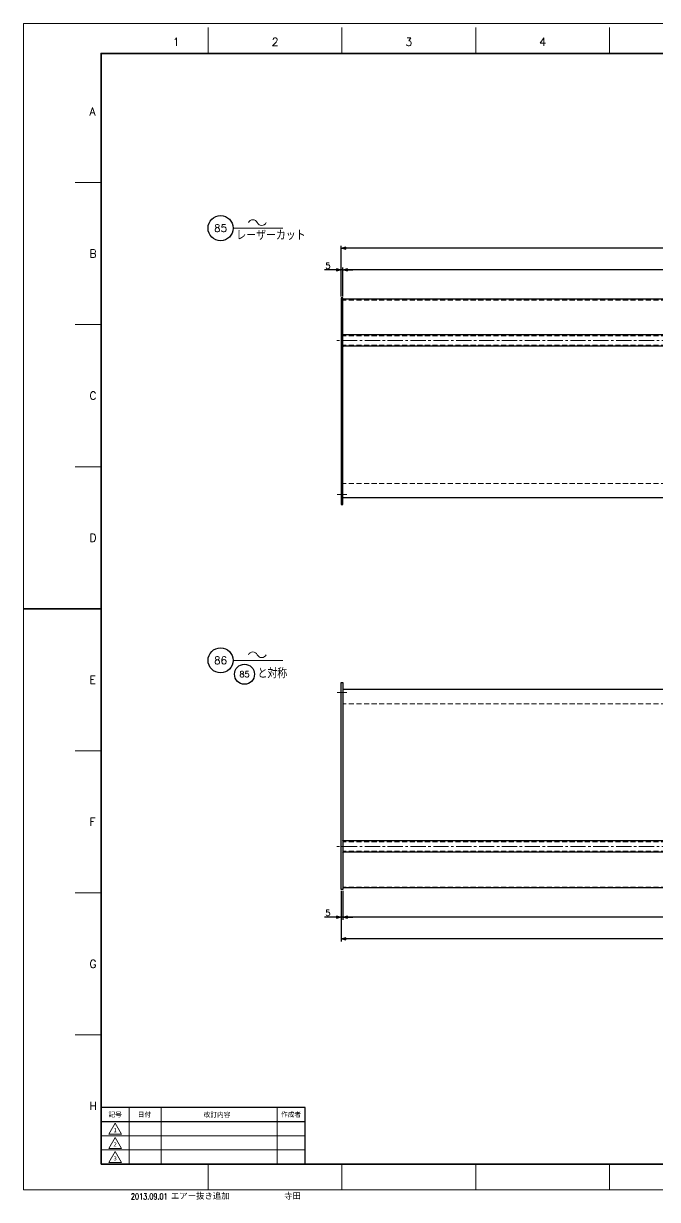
# Model space of a CAD drawing. Header units: millimetres. Extents: x 0 to 4969, y -29 to 3498.
# Drawn here: x 0 to 1903, y -29 to 3498 of the extents above; entities that cross this region are included whole.
import ezdxf
from ezdxf import colors
from ezdxf.entities.mleader import LeaderData, LeaderLine
from ezdxf.enums import TextEntityAlignment as Align
from ezdxf.math import Vec2, Vec3

# ---------------------------------------------------------------- set-up
doc = ezdxf.new("R2010")
doc.units = ezdxf.units.MM
doc.header["$LTSCALE"] = 2.4
doc.header["$PDMODE"] = 99
doc.header["$PDSIZE"] = 1
doc.linetypes.add('CENTER2', pattern=[28.575, 19.05, -3.175, 3.175, -3.175])
doc.linetypes.add('HIDDEN', pattern=[9.525, 6.35, -3.175])
for name, color, linetype, lineweight in [('04_HIDDEN', 2, 'HIDDEN', 13), ('05_CENTER', 4, 'CENTER2', 13), ('08_DIM', 3, 'Continuous', 13), ('90_FRAME', 5, 'Continuous', 35)]:
    doc.layers.add(name, color=color, linetype=linetype, lineweight=lineweight)
doc.layers.add('91_BLANK', color=5, linetype='Continuous', lineweight=0, plot=False)
doc.styles.add('KSS_TXT', font='txt.shx', dxfattribs={"bigfont": 'extfont2.shx'})
doc.styles.add('MS_G', font='MS Gothic.ttf')
doc.styles.get("Standard").update_dxf_attribs({"font": 'txt.shx', "bigfont": 'extfont2.shx'})
doc.styles.add('表題用', font='MS PGothic.ttf')
doc.dimstyles.new('KSS_DIM', dxfattribs={"dimscale": 6, "dimtxt": 3, "dimasz": 2.5, "dimexe": 1.25, "dimexo": 0.625, "dimtad": 1, "dimdsep": 46, "dimtxsty": 'KSS_TXT', "dimblk": 'OPEN30', "dimcen": 0, "dimazin": 2, "dimtfac": 0.75, "dimtmove": 0, "dimatfit": 3, "dimldrblk": 'OPEN30', "dimfxl": 1.25, "dimtolj": 1, "dimarcsym": 0})

# ---------------------------------------------------------------- blocks, each defined once
blk = doc.blocks.new('AM_BALLOON1')
at = {"transparency": 16777216}
blk.add_circle((0, 0), 5, dxfattribs=at)
blk.add_attdef('B_NUMBER', text='', height=3, dxfattribs=at).set_placement((0, 0), align=Align.MIDDLE_CENTER)
blk = doc.blocks.new('_OPEN')
at = {"color": 0, "linetype": 'ByBlock'}
for p, q in [((-1, 0.17), (0, 0)), ((0, 0), (-1, -0.17)), ((0, 0), (-1, 0))]:
    blk.add_line(p, q, dxfattribs=at)
blk = doc.blocks.new('p1ba05')
for centre, start, end in [((-2.95, 0.29), 24.2276, 155.5758), ((0, 1.62), 204.2276, 335.5758)]:
    blk.add_arc(centre, 1.62, start, end)
blk = doc.blocks.new('_Open30')
at = {"color": 0, "linetype": 'ByBlock', "lineweight": -2}
for p, q in [((-1, 0.27), (0, 0)), ((0, 0), (-1, -0.27)), ((0, 0), (-1, 0))]:
    blk.add_line(p, q, dxfattribs=at)
blk = doc.blocks.new('*D171')
at = {"layer": '08_DIM', "color": 0, "lineweight": -2, "transparency": 16777216}
for p, q in [((958.3, 2679.1), (958.3, 2766.1)), ((3308.3, 2758.6), (973.3, 2758.6)), ((3323.3, 2679.1), (3323.3, 2766.1))]:
    blk.add_line(p, q, dxfattribs=at)
at = {"layer": 'Defpoints', "color": 0, "transparency": 16777216}
for p in [(958.3, 2758.6), (958.3, 2675.4), (3323.3, 2675.4)]:
    blk.add_point(p, dxfattribs=at)
at = {"layer": '08_DIM', "color": 0, "lineweight": -2, "transparency": 16777216, "xscale": 15, "yscale": 15, "zscale": 15, "rotation": 180}
blk.add_blockref('_Open30', (958.3, 2758.6), dxfattribs=at)
at = {"layer": '08_DIM', "color": 0, "lineweight": -2, "transparency": 16777216, "xscale": 15, "yscale": 15, "zscale": 15}
blk.add_blockref('_Open30', (3323.3, 2758.6), dxfattribs=at)
at = {"layer": '08_DIM', "color": 0, "transparency": 16777216, "insert": (2140.8, 2771.3), "char_height": 18, "attachment_point": 5, "style": 'KSS_TXT'}
blk.add_mtext('\\A1;(2365)', dxfattribs=at)
blk = doc.blocks.new('*D172')
at = {"layer": '08_DIM', "color": 0, "lineweight": -2, "transparency": 16777216}
for p, q in [((953.3, 2679.1), (953.3, 2831.3)), ((3313.3, 2823.8), (968.3, 2823.8)), ((3328.3, 2679.1), (3328.3, 2831.3))]:
    blk.add_line(p, q, dxfattribs=at)
at = {"layer": 'Defpoints', "color": 0, "transparency": 16777216}
for p in [(953.3, 2823.8), (953.3, 2675.4), (3328.3, 2675.4)]:
    blk.add_point(p, dxfattribs=at)
at = {"layer": '08_DIM', "color": 0, "lineweight": -2, "transparency": 16777216, "xscale": 15, "yscale": 15, "zscale": 15, "rotation": 180}
blk.add_blockref('_Open30', (953.3, 2823.8), dxfattribs=at)
at = {"layer": '08_DIM', "color": 0, "lineweight": -2, "transparency": 16777216, "xscale": 15, "yscale": 15, "zscale": 15}
blk.add_blockref('_Open30', (3328.3, 2823.8), dxfattribs=at)
at = {"layer": '08_DIM', "color": 0, "transparency": 16777216, "insert": (2140.8, 2841.5), "char_height": 18, "attachment_point": 5, "style": 'KSS_TXT'}
blk.add_mtext('2375{\\H12.000000;\\S-1^ -2;}', dxfattribs=at)
blk = doc.blocks.new('*D173')
at = {"layer": '08_DIM', "color": 0, "lineweight": -2, "transparency": 16777216}
for p, q in [((938.3, 2758.6), (903.8, 2758.6)), ((953.3, 2679.1), (953.3, 2766.1)), ((958.3, 2758.6), (953.3, 2758.6)), ((958.3, 2679.1), (958.3, 2766.1)), ((973.3, 2758.6), (988.3, 2758.6))]:
    blk.add_line(p, q, dxfattribs=at)
at = {"layer": 'Defpoints', "color": 0, "transparency": 16777216}
for p in [(953.3, 2758.6), (953.3, 2675.4), (958.3, 2675.4)]:
    blk.add_point(p, dxfattribs=at)
at = {"layer": '08_DIM', "color": 0, "lineweight": -2, "transparency": 16777216, "xscale": 15, "yscale": 15, "zscale": 15}
blk.add_blockref('_Open30', (953.3, 2758.6), dxfattribs=at)
at = {"layer": '08_DIM', "color": 0, "lineweight": -2, "transparency": 16777216, "xscale": 15, "yscale": 15, "zscale": 15, "rotation": 180}
blk.add_blockref('_Open30', (958.3, 2758.6), dxfattribs=at)
at = {"layer": '08_DIM', "color": 0, "transparency": 16777216, "insert": (913.6, 2771.3), "char_height": 18, "attachment_point": 5, "style": 'KSS_TXT'}
blk.add_mtext('\\A1;5', dxfattribs=at)
blk = doc.blocks.new('*D200')
at = {"layer": '08_DIM', "color": 0, "lineweight": -2, "transparency": 16777216}
for p, q in [((958.3, 897), (958.3, 810.1)), ((3323.3, 897), (3323.3, 810.1)), ((3308.3, 817.6), (973.3, 817.6))]:
    blk.add_line(p, q, dxfattribs=at)
at = {"layer": 'Defpoints', "color": 0, "transparency": 16777216}
for p in [(958.3, 900.8), (3323.3, 900.8), (958.3, 817.6)]:
    blk.add_point(p, dxfattribs=at)
at = {"layer": '08_DIM', "color": 0, "lineweight": -2, "transparency": 16777216, "xscale": 15, "yscale": 15, "zscale": 15, "rotation": 180}
blk.add_blockref('_Open30', (958.3, 817.6), dxfattribs=at)
at = {"layer": '08_DIM', "color": 0, "lineweight": -2, "transparency": 16777216, "xscale": 15, "yscale": 15, "zscale": 15}
blk.add_blockref('_Open30', (3323.3, 817.6), dxfattribs=at)
at = {"layer": '08_DIM', "color": 0, "transparency": 16777216, "insert": (2140.8, 830.4), "char_height": 18, "attachment_point": 5, "style": 'KSS_TXT'}
blk.add_mtext('\\A1;(2365)', dxfattribs=at)
blk = doc.blocks.new('*D201')
at = {"layer": '08_DIM', "color": 0, "lineweight": -2, "transparency": 16777216}
for p, q in [((953.3, 897), (953.3, 744.9)), ((3328.3, 897), (3328.3, 744.9)), ((3313.3, 752.4), (968.3, 752.4))]:
    blk.add_line(p, q, dxfattribs=at)
at = {"layer": 'Defpoints', "color": 0, "transparency": 16777216}
for p in [(953.3, 900.8), (3328.3, 900.8), (953.3, 752.4)]:
    blk.add_point(p, dxfattribs=at)
at = {"layer": '08_DIM', "color": 0, "lineweight": -2, "transparency": 16777216, "xscale": 15, "yscale": 15, "zscale": 15, "rotation": 180}
blk.add_blockref('_Open30', (953.3, 752.4), dxfattribs=at)
at = {"layer": '08_DIM', "color": 0, "lineweight": -2, "transparency": 16777216, "xscale": 15, "yscale": 15, "zscale": 15}
blk.add_blockref('_Open30', (3328.3, 752.4), dxfattribs=at)
at = {"layer": '08_DIM', "color": 0, "transparency": 16777216, "insert": (2140.8, 770.2), "char_height": 18, "attachment_point": 5, "style": 'KSS_TXT'}
blk.add_mtext('2375{\\H12.000000;\\S-1^ -2;}', dxfattribs=at)
blk = doc.blocks.new('*D202')
at = {"layer": '08_DIM', "color": 0, "lineweight": -2, "transparency": 16777216}
for p, q in [((953.3, 897), (953.3, 810.1)), ((958.3, 897), (958.3, 810.1)), ((938.3, 817.6), (903.8, 817.6)), ((958.3, 817.6), (953.3, 817.6)), ((973.3, 817.6), (988.3, 817.6))]:
    blk.add_line(p, q, dxfattribs=at)
at = {"layer": 'Defpoints', "color": 0, "transparency": 16777216}
for p in [(953.3, 900.8), (958.3, 900.8), (953.3, 817.6)]:
    blk.add_point(p, dxfattribs=at)
at = {"layer": '08_DIM', "color": 0, "lineweight": -2, "transparency": 16777216, "xscale": 15, "yscale": 15, "zscale": 15}
blk.add_blockref('_Open30', (953.3, 817.6), dxfattribs=at)
at = {"layer": '08_DIM', "color": 0, "lineweight": -2, "transparency": 16777216, "xscale": 15, "yscale": 15, "zscale": 15, "rotation": 180}
blk.add_blockref('_Open30', (958.3, 817.6), dxfattribs=at)
at = {"layer": '08_DIM', "color": 0, "transparency": 16777216, "insert": (913.6, 830.4), "char_height": 18, "attachment_point": 5, "style": 'KSS_TXT'}
blk.add_mtext('\\A1;5', dxfattribs=at)

msp = doc.modelspace()

# ---------------------------------------------------------------- linework, layer by layer
at = {"color": 0}
for p, q in [((3323.305, 2670.639), (958.305, 2670.639)), ((3323.305, 2563.706), (958.305, 2563.706)), ((3323.305, 2529.706), (958.305, 2529.706)), ((3323.305, 2075.261), (958.305, 2075.261)), ((3323.305, 1500.924), (958.305, 1500.924)), ((3323.305, 1046.479), (958.305, 1046.479)), ((3323.305, 1012.479), (958.305, 1012.479)), ((3323.305, 905.545), (958.305, 905.545))]:
    msp.add_line(p, q, dxfattribs=at)
for points in [[(953.305, 2675.395), (953.305, 2055.193), (958.305, 2055.193), (958.305, 2675.395)], [(953.305, 900.789), (953.305, 1520.991), (958.305, 1520.991), (958.305, 900.789)]]:
    msp.add_lwpolyline(points, close=True, dxfattribs=at)
at = {"color": 3}
for points in [[(958.305, 2563.706), (958.305, 2565.206), (958.305, 2565.206), (959.805, 2563.706)], [(958.305, 2529.706), (958.305, 2528.206), (958.305, 2528.206), (959.805, 2529.706)], [(958.305, 1046.479), (958.305, 1047.979), (958.305, 1047.979), (959.805, 1046.479)], [(958.305, 1012.479), (958.305, 1010.979), (958.305, 1010.979), (959.805, 1012.479)]]:
    msp.add_lwpolyline(points, close=True, dxfattribs=at)
at = {"layer": '04_HIDDEN'}
for p, q in [((3323.305, 2669.661), (958.305, 2669.661)), ((3323.305, 2668.198), (958.305, 2668.198)), ((3323.305, 2560.906), (958.305, 2560.906)), ((3323.305, 2532.506), (958.305, 2532.506)), ((3323.305, 2118.292), (958.305, 2118.292)), ((3323.305, 2076.24), (958.305, 2076.24)), ((3323.305, 1499.944), (958.305, 1499.944)), ((3323.305, 1457.893), (958.305, 1457.893)), ((3323.305, 1043.679), (958.305, 1043.679)), ((3323.305, 1015.279), (958.305, 1015.279)), ((3323.305, 907.986), (958.305, 907.986)), ((3323.305, 906.523), (958.305, 906.523))]:
    msp.add_line(p, q, dxfattribs=at)
at = {"layer": '05_CENTER'}
for p, q in [((3333.243, 2546.706), (937.528, 2546.706)), ((941.273, 2085.148), (970.257, 2085.148)), ((941.273, 1491.036), (970.257, 1491.036)), ((3333.243, 1029.479), (937.528, 1029.479))]:
    msp.add_line(p, q, dxfattribs=at)
at = {"layer": '08_DIM'}
for p, q in [((629.049, 2883.783), (778.462, 2883.783)), ((629.049, 1587.734), (778.462, 1587.734))]:
    msp.add_line(p, q, dxfattribs=at)
at = {"layer": '90_FRAME', "color": 4, "lineweight": 13}
for p, q in [((554.252, 3407.747), (554.252, 3485.519)), ((955.853, 3407.747), (955.853, 3485.519)), ((1357.453, 3407.747), (1357.453, 3485.519)), ((1759.054, 3407.747), (1759.054, 3485.519)), ((233.075, 3020.535), (155.304, 3020.535)), ((233.075, 2594.552), (155.304, 2594.552)), ((233.075, 2168.569), (155.304, 2168.569)), ((233.075, 1316.602), (155.304, 1316.602)), ((233.075, 890.619), (155.304, 890.619)), ((233.075, 464.636), (155.304, 464.636)), ((554.252, 0), (554.252, 77.424)), ((955.853, 0), (955.853, 77.424)), ((1357.453, 0), (1357.453, 77.424)), ((1759.054, 0), (1759.054, 77.424))]:
    msp.add_line(p, q, dxfattribs=at)
at = {"layer": '90_FRAME'}
msp.add_line((0, 1742.586), (233.075, 1742.586), dxfattribs=at)
at = {"layer": '90_FRAME', "color": 0, "lineweight": 13}
for p, q in [((317.075, 77.424), (317.075, 247.138)), ((413.075, 77.424), (413.075, 247.138)), ((761.075, 77.424), (761.075, 247.138)), ((233.075, 162.281), (845.075, 162.281)), ((233.075, 119.852), (845.075, 119.852))]:
    msp.add_line(p, q, dxfattribs=at)
at = {"layer": '90_FRAME', "color": 0, "lineweight": 25}
msp.add_line((233.075, 204.71), (845.075, 204.71), dxfattribs=at)
at = {"layer": '90_FRAME'}
msp.add_lwpolyline([(233.075, 77.424), (4891.434, 77.424), (4891.434, 3407.747), (233.075, 3407.747)], close=True, dxfattribs=at)
at = {"layer": '90_FRAME', "color": 0, "lineweight": 25}
msp.add_lwpolyline([(233.075, 77.424), (845.075, 77.424), (845.075, 247.138), (233.075, 247.138)], close=True, dxfattribs=at)
at = {"layer": '90_FRAME', "color": 0, "lineweight": 13}
for points in [[(255.983, 166.787), (275.075, 199.857), (294.168, 166.787), (255.983, 166.787)], [(255.983, 124.359), (275.075, 157.429), (294.168, 124.359), (255.983, 124.359)], [(255.983, 81.93), (275.075, 115), (294.168, 81.93), (255.983, 81.93)]]:
    msp.add_lwpolyline(points, dxfattribs=at)
at = {"layer": '91_BLANK'}
msp.add_lwpolyline([(0, 0), (4969.205, 0), (4969.205, 3497.519), (0, 3497.519)], close=True, dxfattribs=at)

# ---------------------------------------------------------------- block references
at = {"layer": '08_DIM', "xscale": 9, "yscale": 9, "zscale": 9}
for p in [(714.944, 2891.988), (714.944, 1595.939)]:
    msp.add_blockref('p1ba05', p, dxfattribs=at)

# ---------------------------------------------------------------- texts
at = {"layer": '08_DIM'}
for s, p in [('レーザーカット', (638.824, 2848.307)), ('と対称', (702.486, 1534.593))]:
    msp.add_text(s, height=27, dxfattribs=at).set_placement(p)
at = {"layer": '90_FRAME', "color": 0, "lineweight": 13, "style": 'KSS_TXT'}
for s, p in [('1', (458.26, 3423.237)), ('2', (755.053, 3423.237)), ('3', (1156.653, 3423.237)), ('4', (1558.253, 3423.237))]:
    msp.add_text(s, height=24, dxfattribs=at).set_placement(p, align=Align.BOTTOM_CENTER)
for s, p in [('A', (197.744, 3233.527)), ('B', (197.744, 2807.544)), ('C', (197.744, 2381.561)), ('D', (197.744, 1955.577)), ('E', (197.744, 1529.594)), ('F', (197.744, 1103.611)), ('G', (197.744, 677.627)), ('H', (197.744, 251.644))]:
    msp.add_text(s, height=24, dxfattribs=at).set_placement(p, align=Align.MIDDLE_LEFT)
at = {"layer": '90_FRAME', "color": 0, "style": '表題用'}
for s, p in [('記号', (275.075, 225.924)), ('日付', (363.015, 225.924)), ('作成者', (803.075, 225.924))]:
    msp.add_text(s, height=14.4, dxfattribs=at).set_placement(p, align=Align.MIDDLE_CENTER)
msp.add_text('改訂内容', height=14.4, dxfattribs=at).set_placement((581.075, 225.924), align=Align.MIDDLE)
at = {"layer": '90_FRAME', "color": 0, "lineweight": 13, "style": 'MS_G'}
for s, p in [('1', (275.075, 179.252)), ('2', (275.075, 136.824)), ('3', (275.075, 94.395))]:
    msp.add_text(s, height=12.729, dxfattribs=at).set_placement(p, align=Align.MIDDLE)
at = {"layer": '90_FRAME', "color": 3, "lineweight": 13, "width": 0.65}
msp.add_text('2013.09.01', height=18, dxfattribs=at).set_placement((322.452, -28.798))
at = {"layer": '90_FRAME', "color": 3, "lineweight": 13}
for s, p in [('エアー抜き追加', (442.402, -28.798)), ('寺田', (782.221, -28.798))]:
    msp.add_text(s, height=18, dxfattribs=at).set_placement(p)

# ---------------------------------------------------------------- dimensions: what is measured, and where the dimension line sits
at = {"layer": '08_DIM'}
for base, p1, p2, picture, middle in [((953.305, 2823.762), (3328.305, 2675.395), (953.305, 2675.395), '*D172', (2140.805, 2841.512)), ((953.305, 752.422), (3328.305, 900.789), (953.305, 900.789), '*D201', (2140.805, 770.172))]:
    dim = msp.add_linear_dim(base=base, p1=p1, p2=p2, dimstyle='KSS_DIM', override={"dimpost": '', "dimtol": 1, "dimlim": 0, "dimtp": -1, "dimtm": 2, "dimtfac": 0.666667, "dimtdec": 2, "dimtolj": 0, "dimtzin": 8}, dxfattribs=at)
    dim.commit()
    dim.dimension.update_dxf_attribs({"geometry": picture, "text_midpoint": middle})
for base, p1, p2, picture, middle in [((958.305, 2758.572), (3323.305, 2675.395), (958.305, 2675.395), '*D171', (2140.805, 2771.334)), ((958.305, 817.613), (3323.305, 900.789), (958.305, 900.789), '*D200', (2140.805, 830.375))]:
    dim = msp.add_linear_dim(base=base, p1=p1, p2=p2, text='(<>)', dimstyle='KSS_DIM', dxfattribs=at)
    dim.commit()
    dim.dimension.update_dxf_attribs({"geometry": picture, "text_midpoint": middle})
for base, p1, p2, picture, middle in [((953.305, 2758.572), (958.305, 2675.395), (953.305, 2675.395), '*D173', (913.555, 2771.334)), ((953.305, 817.613), (958.305, 900.789), (953.305, 900.789), '*D202', (913.555, 830.375))]:
    dim = msp.add_linear_dim(base=base, p1=p1, p2=p2, dimstyle='KSS_DIM', dxfattribs=at)
    dim.commit()
    dim.dimension.update_dxf_attribs({"geometry": picture, "text_midpoint": middle})

# ---------------------------------------------------------------- leaders
ml = msp.add_multileader_block('Standard', dxfattribs=at)
ml.set_content('AM_BALLOON1', color=256, scale=7.5)
ml.set_attribute('B_NUMBER', '85', width=0)
ml.set_leader_properties(color=256, linetype='ByLayer', lineweight=-1)
ml.set_arrow_properties(name='OPEN')
ml.build(insert=Vec2(0, 0))
ml.multileader.update_dxf_attribs({"leader_type": 0, "has_dogleg": 0, "text_right_attachment_type": 6, "dogleg_length": 0, "arrow_head_size": 15, "scale": 2.5, "block_connection_type": 1})
ctx = ml.context
ctx.base_point, ctx.scale, ctx.char_height, ctx.arrow_head_size, ctx.landing_gap_size, ctx.plane_origin = Vec3(591.497, 2883.831), 2.5, 30, 15, 15, Vec3(591.497, 2883.831)
ctx.right_attachment, ctx.attachment_type = 6, 1
notes = []
notes.append((ctx, [(0, (0, 0, 0), (0, 0), (1, 0), 1, [])]))
ctx.block.insert = Vec3(591.497, 2883.831)
ml = msp.add_multileader_block('Standard', dxfattribs=at)
ml.set_content('AM_BALLOON1', color=256, scale=7.5)
ml.set_attribute('B_NUMBER', '86', width=0)
ml.set_leader_properties(color=256, linetype='ByLayer', lineweight=-1)
ml.set_arrow_properties(name='OPEN')
ml.build(insert=Vec2(0, 0))
ml.multileader.update_dxf_attribs({"leader_type": 0, "has_dogleg": 0, "text_right_attachment_type": 6, "dogleg_length": 0, "arrow_head_size": 15, "scale": 2.5, "block_connection_type": 1})
ctx = ml.context
ctx.base_point, ctx.scale, ctx.char_height, ctx.arrow_head_size, ctx.landing_gap_size, ctx.plane_origin = Vec3(591.497, 1587.782), 2.5, 30, 15, 15, Vec3(591.497, 1587.782)
ctx.right_attachment, ctx.attachment_type = 6, 1
notes.append((ctx, [(0, (0, 0, 0), (0, 0), (1, 0), 1, [])]))
ctx.block.insert = Vec3(591.497, 1587.782)
ml = msp.add_multileader_block('Standard', dxfattribs=at)
ml.set_content('AM_BALLOON1', color=256, scale=6)
ml.set_attribute('B_NUMBER', '85', width=0)
ml.set_leader_properties(color=256, linetype='ByLayer', lineweight=-1)
ml.set_arrow_properties(name='OPEN')
ml.build(insert=Vec2(0, 0))
ml.multileader.update_dxf_attribs({"leader_type": 0, "has_dogleg": 0, "text_right_attachment_type": 6, "dogleg_length": 0, "arrow_head_size": 12, "scale": 2, "block_connection_type": 1})
ctx = ml.context
ctx.base_point, ctx.scale, ctx.char_height, ctx.arrow_head_size, ctx.landing_gap_size, ctx.plane_origin = Vec3(663.383, 1546.13), 2, 24, 12, 12, Vec3(663.383, 1546.13)
ctx.right_attachment, ctx.attachment_type = 6, 1
notes.append((ctx, [(0, (0, 0, 0), (0, 0), (1, 0), 1, [])]))
ctx.block.insert = Vec3(663.383, 1546.13)
for ctx, leaders in notes:
    for number, flags, end, landing, length, lines in leaders:
        leader = LeaderData()
        leader.index, (leader.has_last_leader_line, leader.has_dogleg_vector, leader.attachment_direction) = number, flags
        leader.last_leader_point, leader.dogleg_vector, leader.dogleg_length = Vec3(end), Vec3(landing), length
        for number, points, colour, breaks in lines:
            line = LeaderLine()
            line.index, line.vertices, line.color, line.breaks = number, Vec3.list(points), colors.encode_raw_color(colour), breaks
            leader.lines.append(line)
        ctx.leaders.append(leader)

doc.saveas('drawing.dxf')
